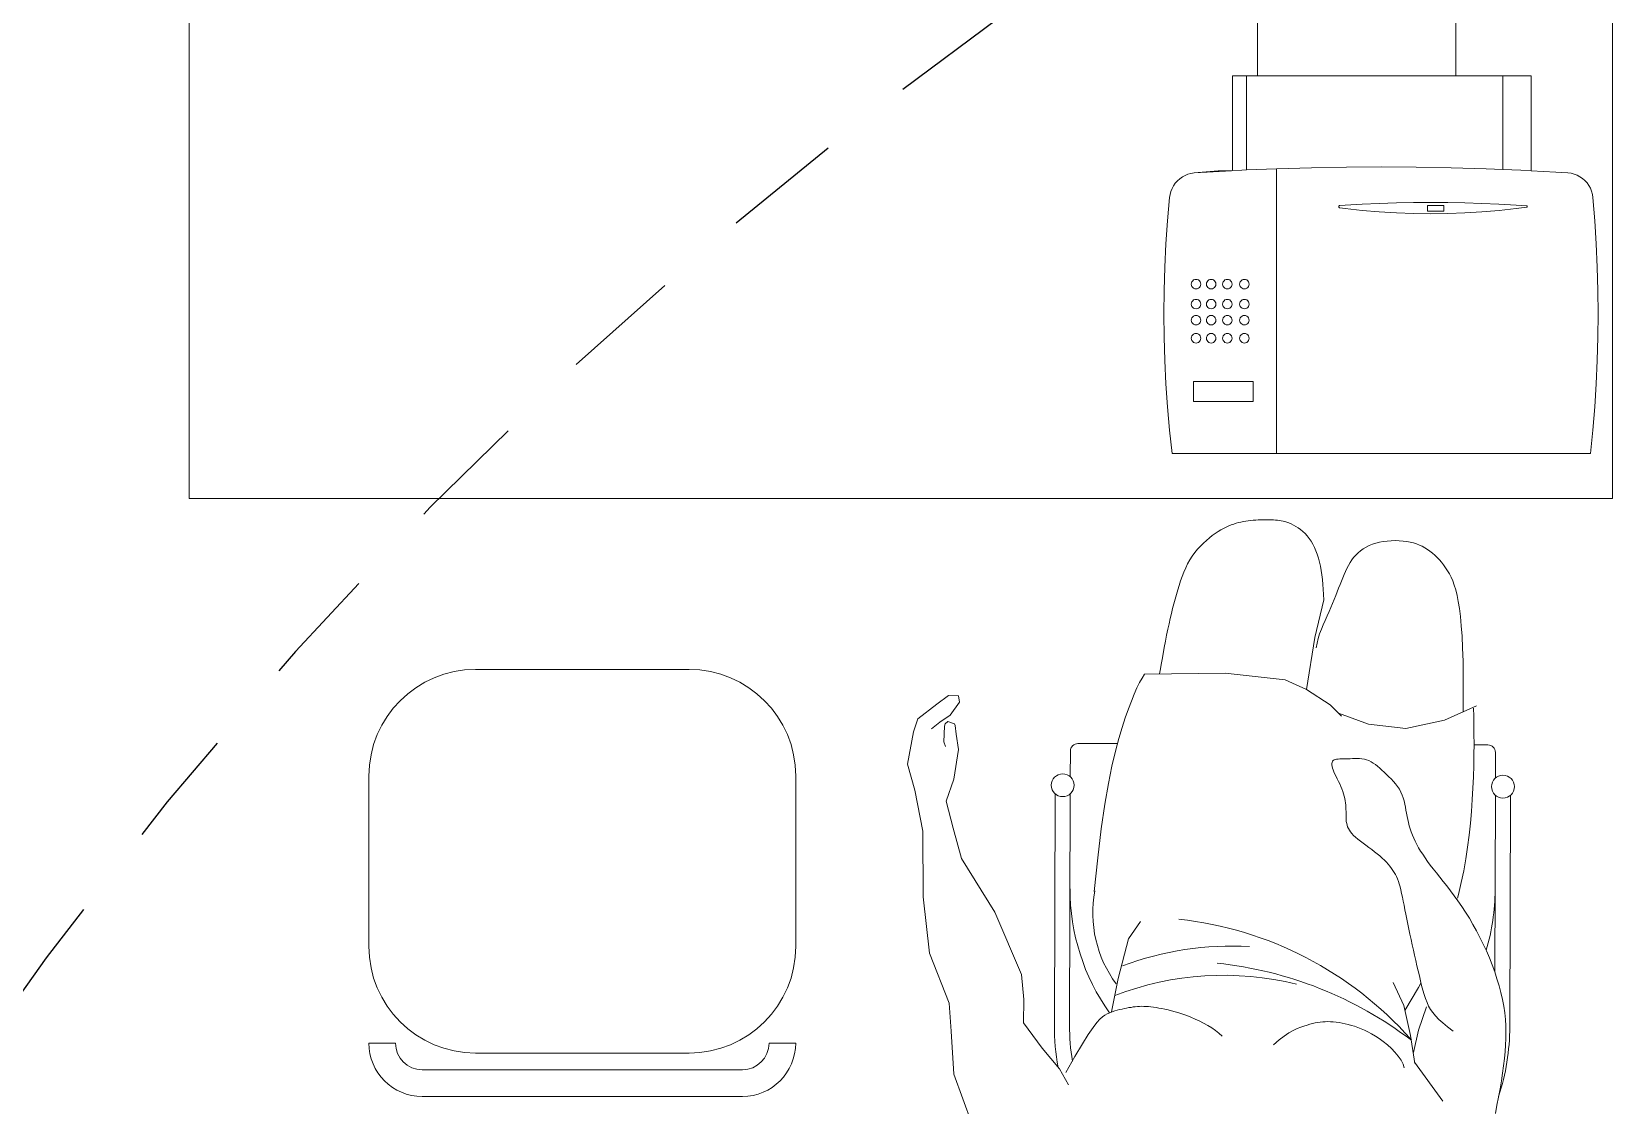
# Model space of a CAD drawing. Header units: metres. Extents: x -17 to 101, y 0 to 79.
# Drawn here: x 82.19 to 83.856, y 27.985 to 29.116 of the extents above; entities that cross this region are included whole.
import ezdxf

# ---------------------------------------------------------------- set-up
doc = ezdxf.new("R2010")
doc.units = ezdxf.units.M
doc.linetypes.add('HIDDEN2', pattern=[0.1875, 0.125, -0.0625])
doc.layers.add('Cotas varias El', color=253, linetype='Continuous', lineweight=13)
doc.layers.add('TOMACORRIENTE', color=5, linetype='HIDDEN2', lineweight=30)

msp = doc.modelspace()

# ---------------------------------------------------------------- linework, layer by layer
at = {"layer": 'Cotas varias El'}
for p, q in [((83.4817, 29.0997), (83.4817, 29.1666)), ((83.6907, 29.1666), (83.6907, 29.0997)), ((83.4817, 29.0696), (83.4817, 29.0997)), ((83.6907, 29.0997), (83.6907, 29.0696)), ((83.4552, 29.0696), (83.4702, 29.0696)), ((83.4552, 29.0696), (83.4552, 28.9697)), ((83.4702, 29.0696), (83.4702, 28.9704)), ((83.4702, 29.0696), (83.4817, 29.0696)), ((83.6907, 29.0696), (83.4817, 29.0696)), ((83.4817, 29.0696), (83.6907, 29.0696)), ((83.6907, 29.0696), (83.7402, 29.0696)), ((83.7402, 29.0696), (83.7702, 29.0696)), ((83.7402, 28.971), (83.7402, 29.0696)), ((83.7702, 29.0696), (83.7702, 28.9696)), ((83.5387, 28.9728), (83.5019, 28.9717)), ((83.5755, 28.9735), (83.5387, 28.9728)), ((83.6123, 28.9737), (83.5755, 28.9735)), ((83.649, 28.9735), (83.6123, 28.9737)), ((83.6858, 28.9728), (83.649, 28.9735)), ((83.7226, 28.9717), (83.6858, 28.9728)), ((83.3933, 28.9538), (83.3951, 28.9565)), ((83.3951, 28.9565), (83.3973, 28.959)), ((83.3973, 28.959), (83.3998, 28.9612)), ((83.3998, 28.9612), (83.4025, 28.9631)), ((83.4025, 28.9631), (83.4053, 28.9647)), ((83.4053, 28.9647), (83.4084, 28.9659)), ((83.4084, 28.9659), (83.4115, 28.9668)), ((83.4115, 28.9668), (83.4148, 28.9674)), ((83.4148, 28.9674), (83.4402, 28.9696)), ((83.4285, 28.9682), (83.4148, 28.9674)), ((83.4543, 28.9696), (83.4285, 28.9682)), ((83.4543, 28.9696), (83.4402, 28.9696)), ((83.4552, 28.9697), (83.4543, 28.9696)), ((83.4652, 28.9702), (83.4552, 28.9697)), ((83.4702, 28.9704), (83.4652, 28.9702)), ((83.5019, 28.9717), (83.4702, 28.9704)), ((83.5019, 28.9717), (83.5019, 28.6718)), ((83.7402, 28.971), (83.7226, 28.9717)), ((83.7593, 28.9702), (83.7402, 28.971)), ((83.7702, 28.9696), (83.7593, 28.9702)), ((83.7961, 28.9682), (83.7702, 28.9696)), ((83.8089, 28.9674), (83.7961, 28.9682)), ((83.8122, 28.9669), (83.8089, 28.9674)), ((83.8155, 28.9661), (83.8122, 28.9669)), ((83.8186, 28.9649), (83.8155, 28.9661)), ((83.8215, 28.9633), (83.8186, 28.9649)), ((83.8243, 28.9614), (83.8215, 28.9633)), ((83.8268, 28.9592), (83.8243, 28.9614)), ((83.829, 28.9567), (83.8268, 28.9592)), ((83.831, 28.954), (83.829, 28.9567)), ((83.3869, 28.917), (83.3891, 28.9414)), ((83.3891, 28.9414), (83.3896, 28.9447)), ((83.3896, 28.9447), (83.3905, 28.9479)), ((83.3905, 28.9479), (83.3917, 28.9509)), ((83.3917, 28.9509), (83.3933, 28.9538)), ((83.8325, 28.9511), (83.831, 28.954)), ((83.8338, 28.948), (83.8325, 28.9511)), ((83.8347, 28.9447), (83.8338, 28.948)), ((83.8352, 28.9414), (83.8347, 28.9447)), ((83.8371, 28.917), (83.8352, 28.9414)), ((83.5673, 28.932), (83.5674, 28.9323)), ((83.5673, 28.9317), (83.5673, 28.932)), ((83.5673, 28.9314), (83.5673, 28.9317)), ((83.5675, 28.9311), (83.5673, 28.9314)), ((83.5674, 28.9323), (83.5676, 28.9326)), ((83.5677, 28.9308), (83.5675, 28.9311)), ((83.5676, 28.9326), (83.5678, 28.9328)), ((83.568, 28.9306), (83.5677, 28.9308)), ((83.5678, 28.9328), (83.5681, 28.933)), ((83.5683, 28.9305), (83.568, 28.9306)), ((83.5681, 28.933), (83.5684, 28.933)), ((83.5686, 28.9305), (83.5683, 28.9305)), ((83.5741, 28.9334), (83.5684, 28.933)), ((83.5741, 28.9298), (83.5686, 28.9305)), ((83.5921, 28.9344), (83.5741, 28.9334)), ((83.592, 28.9278), (83.5741, 28.9298)), ((83.61, 28.9262), (83.592, 28.9278)), ((83.6101, 28.9352), (83.5921, 28.9344)), ((83.6281, 28.9251), (83.61, 28.9262)), ((83.6281, 28.9358), (83.6101, 28.9352)), ((83.6462, 28.9361), (83.6281, 28.9358)), ((83.6461, 28.9244), (83.6281, 28.9251)), ((83.6642, 28.9242), (83.6461, 28.9244)), ((83.6642, 28.9362), (83.6462, 28.9361)), ((83.678, 28.9329), (83.661, 28.9329)), ((83.661, 28.9329), (83.661, 28.9269)), ((83.661, 28.9269), (83.678, 28.9269)), ((83.6822, 28.9361), (83.6642, 28.9362)), ((83.6822, 28.9244), (83.6642, 28.9242)), ((83.678, 28.9269), (83.678, 28.9329)), ((83.7002, 28.9358), (83.6822, 28.9361)), ((83.7003, 28.9251), (83.6822, 28.9244)), ((83.7182, 28.9352), (83.7002, 28.9358)), ((83.7183, 28.9262), (83.7003, 28.9251)), ((83.7362, 28.9344), (83.7182, 28.9352)), ((83.7363, 28.9278), (83.7183, 28.9262)), ((83.7542, 28.9334), (83.7362, 28.9344)), ((83.7543, 28.9298), (83.7363, 28.9278)), ((83.7655, 28.9327), (83.7542, 28.9334)), ((83.7655, 28.9313), (83.7543, 28.9298)), ((83.7656, 28.9326), (83.7655, 28.9327)), ((83.7655, 28.9313), (83.7656, 28.9314)), ((83.7657, 28.9325), (83.7656, 28.9326)), ((83.7656, 28.9314), (83.7657, 28.9314)), ((83.7658, 28.9324), (83.7657, 28.9325)), ((83.7657, 28.9314), (83.7658, 28.9316)), ((83.7659, 28.9323), (83.7658, 28.9324)), ((83.7658, 28.9316), (83.7659, 28.9317)), ((83.766, 28.9321), (83.7659, 28.9323)), ((83.7659, 28.9317), (83.766, 28.9318)), ((83.766, 28.932), (83.766, 28.9321)), ((83.766, 28.9318), (83.766, 28.932)), ((83.3851, 28.8925), (83.3869, 28.917)), ((83.8386, 28.8925), (83.8371, 28.917)), ((83.3839, 28.868), (83.3851, 28.8925)), ((83.8397, 28.8679), (83.8386, 28.8925)), ((83.3832, 28.8434), (83.3839, 28.868)), ((83.8404, 28.8434), (83.8397, 28.8679)), ((83.3829, 28.8188), (83.3832, 28.8434)), ((83.4121, 28.8514), (83.4119, 28.8501)), ((83.4119, 28.8501), (83.4121, 28.8488)), ((83.4126, 28.8526), (83.4121, 28.8514)), ((83.4121, 28.8488), (83.4126, 28.8476)), ((83.4134, 28.8537), (83.4126, 28.8526)), ((83.4126, 28.8476), (83.4134, 28.8466)), ((83.4144, 28.8545), (83.4134, 28.8537)), ((83.4134, 28.8466), (83.4144, 28.8458)), ((83.4156, 28.855), (83.4144, 28.8545)), ((83.4144, 28.8458), (83.4156, 28.8453)), ((83.4169, 28.8551), (83.4156, 28.855)), ((83.4156, 28.8453), (83.4169, 28.8451)), ((83.4182, 28.855), (83.4169, 28.8551)), ((83.4169, 28.8451), (83.4182, 28.8453)), ((83.4194, 28.8545), (83.4182, 28.855)), ((83.4182, 28.8453), (83.4194, 28.8458)), ((83.4204, 28.8537), (83.4194, 28.8545)), ((83.4194, 28.8458), (83.4204, 28.8466)), ((83.4212, 28.8526), (83.4204, 28.8537)), ((83.4204, 28.8466), (83.4212, 28.8476)), ((83.4217, 28.8514), (83.4212, 28.8526)), ((83.4212, 28.8476), (83.4217, 28.8488)), ((83.4219, 28.8501), (83.4217, 28.8514)), ((83.4217, 28.8488), (83.4219, 28.8501)), ((83.4281, 28.8514), (83.4279, 28.8501)), ((83.4279, 28.8501), (83.4281, 28.8488)), ((83.4286, 28.8526), (83.4281, 28.8514)), ((83.4281, 28.8488), (83.4286, 28.8476)), ((83.4294, 28.8537), (83.4286, 28.8526)), ((83.4286, 28.8476), (83.4294, 28.8466)), ((83.4304, 28.8545), (83.4294, 28.8537)), ((83.4294, 28.8466), (83.4304, 28.8458)), ((83.4316, 28.855), (83.4304, 28.8545)), ((83.4304, 28.8458), (83.4316, 28.8453)), ((83.4329, 28.8551), (83.4316, 28.855)), ((83.4316, 28.8453), (83.4329, 28.8451)), ((83.4342, 28.855), (83.4329, 28.8551)), ((83.4329, 28.8451), (83.4342, 28.8453)), ((83.4354, 28.8545), (83.4342, 28.855)), ((83.4342, 28.8453), (83.4354, 28.8458)), ((83.4364, 28.8537), (83.4354, 28.8545)), ((83.4354, 28.8458), (83.4364, 28.8466)), ((83.4372, 28.8526), (83.4364, 28.8537)), ((83.4364, 28.8466), (83.4372, 28.8476)), ((83.4377, 28.8514), (83.4372, 28.8526)), ((83.4372, 28.8476), (83.4377, 28.8488)), ((83.4379, 28.8501), (83.4377, 28.8514)), ((83.4377, 28.8488), (83.4379, 28.8501)), ((83.4451, 28.8514), (83.4449, 28.8501)), ((83.4449, 28.8501), (83.4451, 28.8488)), ((83.4456, 28.8526), (83.4451, 28.8514)), ((83.4451, 28.8488), (83.4456, 28.8476)), ((83.4464, 28.8537), (83.4456, 28.8526)), ((83.4456, 28.8476), (83.4464, 28.8466)), ((83.4474, 28.8545), (83.4464, 28.8537)), ((83.4464, 28.8466), (83.4474, 28.8458)), ((83.4486, 28.855), (83.4474, 28.8545)), ((83.4474, 28.8458), (83.4486, 28.8453)), ((83.4499, 28.8551), (83.4486, 28.855)), ((83.4486, 28.8453), (83.4499, 28.8451)), ((83.4512, 28.855), (83.4499, 28.8551)), ((83.4499, 28.8451), (83.4512, 28.8453)), ((83.4524, 28.8545), (83.4512, 28.855)), ((83.4512, 28.8453), (83.4524, 28.8458)), ((83.4534, 28.8537), (83.4524, 28.8545)), ((83.4524, 28.8458), (83.4534, 28.8466)), ((83.4542, 28.8526), (83.4534, 28.8537)), ((83.4534, 28.8466), (83.4542, 28.8476)), ((83.4547, 28.8514), (83.4542, 28.8526)), ((83.4542, 28.8476), (83.4547, 28.8488)), ((83.4549, 28.8501), (83.4547, 28.8514)), ((83.4547, 28.8488), (83.4549, 28.8501)), ((83.4631, 28.8514), (83.4629, 28.8501)), ((83.4629, 28.8501), (83.4631, 28.8488)), ((83.4636, 28.8526), (83.4631, 28.8514)), ((83.4631, 28.8488), (83.4636, 28.8476)), ((83.4644, 28.8537), (83.4636, 28.8526)), ((83.4636, 28.8476), (83.4644, 28.8466)), ((83.4654, 28.8545), (83.4644, 28.8537)), ((83.4644, 28.8466), (83.4654, 28.8458)), ((83.4666, 28.855), (83.4654, 28.8545)), ((83.4654, 28.8458), (83.4666, 28.8453)), ((83.4679, 28.8551), (83.4666, 28.855)), ((83.4666, 28.8453), (83.4679, 28.8451)), ((83.4692, 28.855), (83.4679, 28.8551)), ((83.4679, 28.8451), (83.4692, 28.8453)), ((83.4704, 28.8545), (83.4692, 28.855)), ((83.4692, 28.8453), (83.4704, 28.8458)), ((83.4714, 28.8537), (83.4704, 28.8545)), ((83.4704, 28.8458), (83.4714, 28.8466)), ((83.4722, 28.8526), (83.4714, 28.8537)), ((83.4714, 28.8466), (83.4722, 28.8476)), ((83.4727, 28.8514), (83.4722, 28.8526)), ((83.4722, 28.8476), (83.4727, 28.8488)), ((83.4729, 28.8501), (83.4727, 28.8514)), ((83.4727, 28.8488), (83.4729, 28.8501)), ((83.8406, 28.8188), (83.8404, 28.8434)), ((83.4121, 28.8304), (83.4119, 28.8291)), ((83.4119, 28.8291), (83.4121, 28.8278)), ((83.4126, 28.8316), (83.4121, 28.8304)), ((83.4121, 28.8278), (83.4126, 28.8266)), ((83.4134, 28.8327), (83.4126, 28.8316)), ((83.4126, 28.8266), (83.4134, 28.8256)), ((83.4144, 28.8335), (83.4134, 28.8327)), ((83.4134, 28.8256), (83.4144, 28.8248)), ((83.4156, 28.834), (83.4144, 28.8335)), ((83.4144, 28.8248), (83.4156, 28.8243)), ((83.4169, 28.8341), (83.4156, 28.834)), ((83.4156, 28.8243), (83.4169, 28.8241)), ((83.4182, 28.834), (83.4169, 28.8341)), ((83.4169, 28.8241), (83.4182, 28.8243)), ((83.4194, 28.8335), (83.4182, 28.834)), ((83.4182, 28.8243), (83.4194, 28.8248)), ((83.4204, 28.8327), (83.4194, 28.8335)), ((83.4194, 28.8248), (83.4204, 28.8256)), ((83.4212, 28.8316), (83.4204, 28.8327)), ((83.4204, 28.8256), (83.4212, 28.8266)), ((83.4217, 28.8304), (83.4212, 28.8316)), ((83.4212, 28.8266), (83.4217, 28.8278)), ((83.4219, 28.8291), (83.4217, 28.8304)), ((83.4217, 28.8278), (83.4219, 28.8291)), ((83.4281, 28.8304), (83.4279, 28.8291)), ((83.4279, 28.8291), (83.4281, 28.8278)), ((83.4286, 28.8316), (83.4281, 28.8304)), ((83.4281, 28.8278), (83.4286, 28.8266)), ((83.4294, 28.8327), (83.4286, 28.8316)), ((83.4286, 28.8266), (83.4294, 28.8256)), ((83.4304, 28.8335), (83.4294, 28.8327)), ((83.4294, 28.8256), (83.4304, 28.8248)), ((83.4316, 28.834), (83.4304, 28.8335)), ((83.4304, 28.8248), (83.4316, 28.8243)), ((83.4329, 28.8341), (83.4316, 28.834)), ((83.4316, 28.8243), (83.4329, 28.8241)), ((83.4342, 28.834), (83.4329, 28.8341)), ((83.4329, 28.8241), (83.4342, 28.8243)), ((83.4354, 28.8335), (83.4342, 28.834)), ((83.4342, 28.8243), (83.4354, 28.8248)), ((83.4364, 28.8327), (83.4354, 28.8335)), ((83.4354, 28.8248), (83.4364, 28.8256)), ((83.4372, 28.8316), (83.4364, 28.8327)), ((83.4364, 28.8256), (83.4372, 28.8266)), ((83.4377, 28.8304), (83.4372, 28.8316)), ((83.4372, 28.8266), (83.4377, 28.8278)), ((83.4379, 28.8291), (83.4377, 28.8304)), ((83.4377, 28.8278), (83.4379, 28.8291)), ((83.4451, 28.8304), (83.4449, 28.8291)), ((83.4449, 28.8291), (83.4451, 28.8278)), ((83.4456, 28.8316), (83.4451, 28.8304)), ((83.4451, 28.8278), (83.4456, 28.8266)), ((83.4464, 28.8327), (83.4456, 28.8316)), ((83.4456, 28.8266), (83.4464, 28.8256)), ((83.4474, 28.8335), (83.4464, 28.8327)), ((83.4464, 28.8256), (83.4474, 28.8248)), ((83.4486, 28.834), (83.4474, 28.8335)), ((83.4474, 28.8248), (83.4486, 28.8243)), ((83.4499, 28.8341), (83.4486, 28.834)), ((83.4486, 28.8243), (83.4499, 28.8241)), ((83.4512, 28.834), (83.4499, 28.8341)), ((83.4499, 28.8241), (83.4512, 28.8243)), ((83.4524, 28.8335), (83.4512, 28.834)), ((83.4512, 28.8243), (83.4524, 28.8248)), ((83.4534, 28.8327), (83.4524, 28.8335)), ((83.4524, 28.8248), (83.4534, 28.8256)), ((83.4542, 28.8316), (83.4534, 28.8327)), ((83.4534, 28.8256), (83.4542, 28.8266)), ((83.4547, 28.8304), (83.4542, 28.8316)), ((83.4542, 28.8266), (83.4547, 28.8278)), ((83.4549, 28.8291), (83.4547, 28.8304)), ((83.4547, 28.8278), (83.4549, 28.8291)), ((83.4631, 28.8304), (83.4629, 28.8291)), ((83.4629, 28.8291), (83.4631, 28.8278)), ((83.4636, 28.8316), (83.4631, 28.8304)), ((83.4631, 28.8278), (83.4636, 28.8266)), ((83.4644, 28.8327), (83.4636, 28.8316)), ((83.4636, 28.8266), (83.4644, 28.8256)), ((83.4654, 28.8335), (83.4644, 28.8327)), ((83.4644, 28.8256), (83.4654, 28.8248)), ((83.4666, 28.834), (83.4654, 28.8335)), ((83.4654, 28.8248), (83.4666, 28.8243)), ((83.4679, 28.8341), (83.4666, 28.834)), ((83.4666, 28.8243), (83.4679, 28.8241)), ((83.4692, 28.834), (83.4679, 28.8341)), ((83.4679, 28.8241), (83.4692, 28.8243)), ((83.4704, 28.8335), (83.4692, 28.834)), ((83.4692, 28.8243), (83.4704, 28.8248)), ((83.4714, 28.8327), (83.4704, 28.8335)), ((83.4704, 28.8248), (83.4714, 28.8256)), ((83.4722, 28.8316), (83.4714, 28.8327)), ((83.4714, 28.8256), (83.4722, 28.8266)), ((83.4727, 28.8304), (83.4722, 28.8316)), ((83.4722, 28.8266), (83.4727, 28.8278)), ((83.4729, 28.8291), (83.4727, 28.8304)), ((83.4727, 28.8278), (83.4729, 28.8291)), ((83.3832, 28.7943), (83.3829, 28.8188)), ((83.4121, 28.8134), (83.4119, 28.8121)), ((83.4119, 28.8121), (83.4121, 28.8108)), ((83.4126, 28.8146), (83.4121, 28.8134)), ((83.4121, 28.8108), (83.4126, 28.8096)), ((83.4134, 28.8157), (83.4126, 28.8146)), ((83.4126, 28.8096), (83.4134, 28.8086)), ((83.4144, 28.8165), (83.4134, 28.8157)), ((83.4134, 28.8086), (83.4144, 28.8078)), ((83.4156, 28.817), (83.4144, 28.8165)), ((83.4144, 28.8078), (83.4156, 28.8073)), ((83.4169, 28.8171), (83.4156, 28.817)), ((83.4156, 28.8073), (83.4169, 28.8071)), ((83.4182, 28.817), (83.4169, 28.8171)), ((83.4169, 28.8071), (83.4182, 28.8073)), ((83.4194, 28.8165), (83.4182, 28.817)), ((83.4182, 28.8073), (83.4194, 28.8078)), ((83.4204, 28.8157), (83.4194, 28.8165)), ((83.4194, 28.8078), (83.4204, 28.8086)), ((83.4212, 28.8146), (83.4204, 28.8157)), ((83.4204, 28.8086), (83.4212, 28.8096)), ((83.4217, 28.8134), (83.4212, 28.8146)), ((83.4212, 28.8096), (83.4217, 28.8108)), ((83.4219, 28.8121), (83.4217, 28.8134)), ((83.4217, 28.8108), (83.4219, 28.8121)), ((83.4281, 28.8134), (83.4279, 28.8121)), ((83.4279, 28.8121), (83.4281, 28.8108)), ((83.4286, 28.8146), (83.4281, 28.8134)), ((83.4281, 28.8108), (83.4286, 28.8096)), ((83.4294, 28.8157), (83.4286, 28.8146)), ((83.4286, 28.8096), (83.4294, 28.8086)), ((83.4304, 28.8165), (83.4294, 28.8157)), ((83.4294, 28.8086), (83.4304, 28.8078)), ((83.4316, 28.817), (83.4304, 28.8165)), ((83.4304, 28.8078), (83.4316, 28.8073)), ((83.4329, 28.8171), (83.4316, 28.817)), ((83.4316, 28.8073), (83.4329, 28.8071)), ((83.4342, 28.817), (83.4329, 28.8171)), ((83.4329, 28.8071), (83.4342, 28.8073)), ((83.4354, 28.8165), (83.4342, 28.817)), ((83.4342, 28.8073), (83.4354, 28.8078)), ((83.4364, 28.8157), (83.4354, 28.8165)), ((83.4354, 28.8078), (83.4364, 28.8086)), ((83.4372, 28.8146), (83.4364, 28.8157)), ((83.4364, 28.8086), (83.4372, 28.8096)), ((83.4377, 28.8134), (83.4372, 28.8146)), ((83.4372, 28.8096), (83.4377, 28.8108)), ((83.4379, 28.8121), (83.4377, 28.8134)), ((83.4377, 28.8108), (83.4379, 28.8121)), ((83.4451, 28.8134), (83.4449, 28.8121)), ((83.4449, 28.8121), (83.4451, 28.8108)), ((83.4456, 28.8146), (83.4451, 28.8134)), ((83.4451, 28.8108), (83.4456, 28.8096)), ((83.4464, 28.8157), (83.4456, 28.8146)), ((83.4456, 28.8096), (83.4464, 28.8086)), ((83.4474, 28.8165), (83.4464, 28.8157)), ((83.4464, 28.8086), (83.4474, 28.8078)), ((83.4486, 28.817), (83.4474, 28.8165)), ((83.4474, 28.8078), (83.4486, 28.8073)), ((83.4499, 28.8171), (83.4486, 28.817)), ((83.4486, 28.8073), (83.4499, 28.8071)), ((83.4512, 28.817), (83.4499, 28.8171)), ((83.4499, 28.8071), (83.4512, 28.8073)), ((83.4524, 28.8165), (83.4512, 28.817)), ((83.4512, 28.8073), (83.4524, 28.8078)), ((83.4534, 28.8157), (83.4524, 28.8165)), ((83.4524, 28.8078), (83.4534, 28.8086)), ((83.4542, 28.8146), (83.4534, 28.8157)), ((83.4534, 28.8086), (83.4542, 28.8096)), ((83.4547, 28.8134), (83.4542, 28.8146)), ((83.4542, 28.8096), (83.4547, 28.8108)), ((83.4549, 28.8121), (83.4547, 28.8134)), ((83.4547, 28.8108), (83.4549, 28.8121)), ((83.4631, 28.8134), (83.4629, 28.8121)), ((83.4629, 28.8121), (83.4631, 28.8108)), ((83.4636, 28.8146), (83.4631, 28.8134)), ((83.4631, 28.8108), (83.4636, 28.8096)), ((83.4644, 28.8157), (83.4636, 28.8146)), ((83.4636, 28.8096), (83.4644, 28.8086)), ((83.4654, 28.8165), (83.4644, 28.8157)), ((83.4644, 28.8086), (83.4654, 28.8078)), ((83.4666, 28.817), (83.4654, 28.8165)), ((83.4654, 28.8078), (83.4666, 28.8073)), ((83.4679, 28.8171), (83.4666, 28.817)), ((83.4666, 28.8073), (83.4679, 28.8071)), ((83.4692, 28.817), (83.4679, 28.8171)), ((83.4679, 28.8071), (83.4692, 28.8073)), ((83.4704, 28.8165), (83.4692, 28.817)), ((83.4692, 28.8073), (83.4704, 28.8078)), ((83.4714, 28.8157), (83.4704, 28.8165)), ((83.4704, 28.8078), (83.4714, 28.8086)), ((83.4722, 28.8146), (83.4714, 28.8157)), ((83.4714, 28.8086), (83.4722, 28.8096)), ((83.4727, 28.8134), (83.4722, 28.8146)), ((83.4722, 28.8096), (83.4727, 28.8108)), ((83.4729, 28.8121), (83.4727, 28.8134)), ((83.4727, 28.8108), (83.4729, 28.8121)), ((83.8404, 28.7943), (83.8406, 28.8188)), ((83.3839, 28.7697), (83.3832, 28.7943)), ((83.4121, 28.7944), (83.4119, 28.7931)), ((83.4119, 28.7931), (83.4121, 28.7918)), ((83.4126, 28.7956), (83.4121, 28.7944)), ((83.4121, 28.7918), (83.4126, 28.7906)), ((83.4134, 28.7967), (83.4126, 28.7956)), ((83.4126, 28.7906), (83.4134, 28.7896)), ((83.4144, 28.7975), (83.4134, 28.7967)), ((83.4134, 28.7896), (83.4144, 28.7888)), ((83.4156, 28.798), (83.4144, 28.7975)), ((83.4169, 28.7981), (83.4156, 28.798)), ((83.4182, 28.798), (83.4169, 28.7981)), ((83.4194, 28.7975), (83.4182, 28.798)), ((83.4204, 28.7967), (83.4194, 28.7975)), ((83.4194, 28.7888), (83.4204, 28.7896)), ((83.4212, 28.7956), (83.4204, 28.7967)), ((83.4204, 28.7896), (83.4212, 28.7906)), ((83.4217, 28.7944), (83.4212, 28.7956)), ((83.4212, 28.7906), (83.4217, 28.7918)), ((83.4219, 28.7931), (83.4217, 28.7944)), ((83.4217, 28.7918), (83.4219, 28.7931)), ((83.4281, 28.7944), (83.4279, 28.7931)), ((83.4279, 28.7931), (83.4281, 28.7918)), ((83.4286, 28.7956), (83.4281, 28.7944)), ((83.4281, 28.7918), (83.4286, 28.7906)), ((83.4294, 28.7967), (83.4286, 28.7956)), ((83.4286, 28.7906), (83.4294, 28.7896)), ((83.4304, 28.7975), (83.4294, 28.7967)), ((83.4294, 28.7896), (83.4304, 28.7888)), ((83.4316, 28.798), (83.4304, 28.7975)), ((83.4329, 28.7981), (83.4316, 28.798)), ((83.4342, 28.798), (83.4329, 28.7981)), ((83.4354, 28.7975), (83.4342, 28.798)), ((83.4364, 28.7967), (83.4354, 28.7975)), ((83.4354, 28.7888), (83.4364, 28.7896)), ((83.4372, 28.7956), (83.4364, 28.7967)), ((83.4364, 28.7896), (83.4372, 28.7906)), ((83.4377, 28.7944), (83.4372, 28.7956)), ((83.4372, 28.7906), (83.4377, 28.7918)), ((83.4379, 28.7931), (83.4377, 28.7944)), ((83.4377, 28.7918), (83.4379, 28.7931)), ((83.4451, 28.7944), (83.4449, 28.7931)), ((83.4449, 28.7931), (83.4451, 28.7918)), ((83.4456, 28.7956), (83.4451, 28.7944)), ((83.4451, 28.7918), (83.4456, 28.7906)), ((83.4464, 28.7967), (83.4456, 28.7956)), ((83.4456, 28.7906), (83.4464, 28.7896)), ((83.4474, 28.7975), (83.4464, 28.7967)), ((83.4464, 28.7896), (83.4474, 28.7888)), ((83.4486, 28.798), (83.4474, 28.7975)), ((83.4499, 28.7981), (83.4486, 28.798)), ((83.4512, 28.798), (83.4499, 28.7981)), ((83.4524, 28.7975), (83.4512, 28.798)), ((83.4534, 28.7967), (83.4524, 28.7975)), ((83.4524, 28.7888), (83.4534, 28.7896)), ((83.4542, 28.7956), (83.4534, 28.7967)), ((83.4534, 28.7896), (83.4542, 28.7906)), ((83.4547, 28.7944), (83.4542, 28.7956)), ((83.4542, 28.7906), (83.4547, 28.7918)), ((83.4549, 28.7931), (83.4547, 28.7944)), ((83.4547, 28.7918), (83.4549, 28.7931)), ((83.4631, 28.7944), (83.4629, 28.7931)), ((83.4629, 28.7931), (83.4631, 28.7918)), ((83.4636, 28.7956), (83.4631, 28.7944)), ((83.4631, 28.7918), (83.4636, 28.7906)), ((83.4644, 28.7967), (83.4636, 28.7956)), ((83.4636, 28.7906), (83.4644, 28.7896)), ((83.4654, 28.7975), (83.4644, 28.7967)), ((83.4644, 28.7896), (83.4654, 28.7888)), ((83.4666, 28.798), (83.4654, 28.7975)), ((83.4679, 28.7981), (83.4666, 28.798)), ((83.4692, 28.798), (83.4679, 28.7981)), ((83.4704, 28.7975), (83.4692, 28.798)), ((83.4714, 28.7967), (83.4704, 28.7975)), ((83.4704, 28.7888), (83.4714, 28.7896)), ((83.4722, 28.7956), (83.4714, 28.7967)), ((83.4714, 28.7896), (83.4722, 28.7906)), ((83.4727, 28.7944), (83.4722, 28.7956)), ((83.4722, 28.7906), (83.4727, 28.7918)), ((83.4729, 28.7931), (83.4727, 28.7944)), ((83.4727, 28.7918), (83.4729, 28.7931)), ((83.8397, 28.7698), (83.8404, 28.7943)), ((83.4144, 28.7888), (83.4156, 28.7883)), ((83.4156, 28.7883), (83.4169, 28.7881)), ((83.4169, 28.7881), (83.4182, 28.7883)), ((83.4182, 28.7883), (83.4194, 28.7888)), ((83.4304, 28.7888), (83.4316, 28.7883)), ((83.4316, 28.7883), (83.4329, 28.7881)), ((83.4329, 28.7881), (83.4342, 28.7883)), ((83.4342, 28.7883), (83.4354, 28.7888)), ((83.4474, 28.7888), (83.4486, 28.7883)), ((83.4486, 28.7883), (83.4499, 28.7881)), ((83.4499, 28.7881), (83.4512, 28.7883)), ((83.4512, 28.7883), (83.4524, 28.7888)), ((83.4654, 28.7888), (83.4666, 28.7883)), ((83.4666, 28.7883), (83.4679, 28.7881)), ((83.4679, 28.7881), (83.4692, 28.7883)), ((83.4692, 28.7883), (83.4704, 28.7888)), ((83.3851, 28.7452), (83.3839, 28.7697)), ((83.8386, 28.7452), (83.8397, 28.7698)), ((83.3869, 28.7207), (83.3851, 28.7452)), ((83.4142, 28.7265), (83.4142, 28.7475)), ((83.4142, 28.7475), (83.4772, 28.7475)), ((83.4772, 28.7475), (83.4772, 28.7265)), ((83.8371, 28.7207), (83.8386, 28.7452)), ((83.4142, 28.7265), (83.4772, 28.7265)), ((83.3891, 28.6963), (83.3869, 28.7207)), ((83.8352, 28.6963), (83.8371, 28.7207)), ((83.3918, 28.6718), (83.3891, 28.6963)), ((83.8328, 28.6718), (83.8352, 28.6963)), ((83.3918, 28.6718), (83.5019, 28.6718)), ((83.5019, 28.6718), (83.8328, 28.6718)), ((83.2845, 28.3581), (83.2844, 28.3311)), ((83.2925, 28.3661), (83.334, 28.366)), ((83.7099, 28.3648), (83.7245, 28.3647)), ((83.7325, 28.3567), (83.7324, 28.3296)), ((83.2684, 28.3132), (83.2676, 28.0693)), ((83.2844, 28.3132), (83.2836, 28.0692)), ((83.7324, 28.3117), (83.7318, 28.1254)), ((83.7484, 28.3117), (83.7476, 28.0677)), ((83.1609, 28.277), (83.1697, 28.2451)), ((83.1697, 28.2451), (83.205, 28.1886)), ((83.205, 28.1886), (83.2331, 28.1227)), ((83.2331, 28.1227), (83.2355, 28.0964)), ((83.2355, 28.0964), (83.235, 28.0717)), ((83.235, 28.0717), (83.2546, 28.0452)), ((83.2546, 28.0452), (83.2729, 28.0233)), ((83.2729, 28.0233), (83.2825, 28.0064)), ((83.6769, 27.9895), (83.647, 28.0305))]:
    msp.add_line(p, q, dxfattribs=at)
at = {"layer": 'Cotas varias El', "linetype": 'ByBlock'}
for p, q in [((82.8826, 28.4442), (82.6576, 28.4442)), ((82.5451, 28.3317), (82.5451, 28.1525)), ((82.9951, 28.3317), (82.9951, 28.1525)), ((82.5451, 28.0505), (82.5732, 28.0505)), ((82.6576, 28.04), (82.8826, 28.04)), ((82.9951, 28.0505), (82.967, 28.0505)), ((82.9388, 28.0223), (82.6013, 28.0223)), ((82.9388, 27.9942), (82.6013, 27.9942))]:
    msp.add_line(p, q, dxfattribs=at)
at = {"layer": 'Cotas varias El'}
for points in [[(82.3557, 29.2242), (83.8557, 29.2242), (83.8557, 28.6242), (82.3557, 28.6242), (82.3557, 29.2242)], [(83.3783, 28.4394), (83.3787, 28.4414), (83.3793, 28.4448), (83.3801, 28.4493), (83.3811, 28.4548), (83.3822, 28.4608), (83.3834, 28.4673), (83.3847, 28.4739), (83.3859, 28.4804), (83.3872, 28.4865), (83.3885, 28.4923), (83.3897, 28.4979), (83.391, 28.5032), (83.3922, 28.5083), (83.3935, 28.5133), (83.3948, 28.5182), (83.3962, 28.5231), (83.3976, 28.5279), (83.399, 28.5327), (83.4006, 28.5374), (83.4022, 28.5421), (83.404, 28.5467), (83.406, 28.5511), (83.4081, 28.5554), (83.4104, 28.5596), (83.413, 28.5635), (83.4157, 28.5673), (83.4186, 28.5708), (83.4216, 28.5742), (83.4247, 28.5773), (83.4278, 28.5802), (83.431, 28.5829), (83.4341, 28.5853), (83.4371, 28.5875), (83.4401, 28.5895), (83.443, 28.5912), (83.4459, 28.5928), (83.4487, 28.5942), (83.4514, 28.5954), (83.4541, 28.5965), (83.4567, 28.5974), (83.4592, 28.5982), (83.4618, 28.5989), (83.4643, 28.5995), (83.4668, 28.6), (83.4693, 28.6005), (83.4718, 28.6008), (83.4744, 28.6011), (83.4771, 28.6013), (83.4798, 28.6015), (83.4825, 28.6017), (83.4853, 28.6017), (83.4881, 28.6018), (83.4908, 28.6018), (83.4934, 28.6018), (83.496, 28.6017), (83.4984, 28.6017), (83.5006, 28.6015), (83.5027, 28.6014), (83.5047, 28.6012), (83.5067, 28.6009), (83.5086, 28.6005), (83.5106, 28.6), (83.5127, 28.5993), (83.5148, 28.5985), (83.5171, 28.5975), (83.5195, 28.5963), (83.522, 28.5949), (83.5245, 28.5933), (83.527, 28.5915), (83.5295, 28.5895), (83.5319, 28.5873), (83.5342, 28.5849), (83.5363, 28.5822), (83.5383, 28.5793), (83.5401, 28.5761), (83.5418, 28.5728), (83.5433, 28.5692), (83.5447, 28.5655), (83.546, 28.5615), (83.5471, 28.5573), (83.548, 28.553), (83.5488, 28.5484), (83.5495, 28.5437), (83.5501, 28.5388), (83.5506, 28.5338), (83.551, 28.5286), (83.5512, 28.5232), (83.5515, 28.5177)], [(83.6984, 28.3994), (83.6986, 28.4192), (83.6986, 28.4369), (83.6983, 28.4527), (83.6979, 28.4668), (83.6973, 28.4792), (83.6965, 28.4902), (83.6956, 28.4998), (83.6945, 28.5083), (83.6933, 28.5157), (83.692, 28.5222), (83.6906, 28.5279), (83.6891, 28.5329), (83.6875, 28.5374), (83.6858, 28.5413), (83.684, 28.5449), (83.6821, 28.5482), (83.68, 28.5513), (83.6779, 28.5543), (83.6757, 28.5571), (83.6734, 28.5597), (83.6711, 28.5622), (83.6686, 28.5646), (83.6661, 28.5668), (83.6635, 28.5688), (83.6609, 28.5707), (83.6582, 28.5724), (83.6553, 28.5739), (83.6524, 28.5753), (83.6493, 28.5765), (83.646, 28.5775), (83.6426, 28.5784), (83.639, 28.579), (83.6351, 28.5795), (83.6311, 28.5798), (83.6269, 28.5799), (83.6227, 28.5798), (83.6185, 28.5795), (83.6143, 28.579), (83.6103, 28.5783), (83.6064, 28.5773), (83.6028, 28.5761), (83.5993, 28.5747), (83.5961, 28.5731), (83.5931, 28.5713), (83.5903, 28.5693), (83.5877, 28.5671), (83.5853, 28.5647), (83.583, 28.5622), (83.581, 28.5595), (83.5792, 28.5567), (83.5775, 28.5538), (83.5758, 28.5507), (83.5743, 28.5475), (83.5729, 28.5442), (83.5715, 28.5408), (83.5701, 28.5373), (83.5687, 28.5336), (83.5672, 28.5299), (83.5657, 28.526), (83.5642, 28.522), (83.5626, 28.518), (83.5609, 28.5138), (83.559, 28.5095), (83.5571, 28.5051), (83.5551, 28.5006), (83.553, 28.4959), (83.5509, 28.4912), (83.549, 28.4865), (83.5472, 28.4816), (83.5457, 28.4767), (83.5445, 28.4718), (83.5437, 28.4669)], [(83.5335, 28.4229), (83.5423, 28.4777), (83.5515, 28.5177)], [(83.3626, 28.4392), (83.4478, 28.4403), (83.5108, 28.4334)], [(83.3096, 28.2102), (83.3133, 28.2458), (83.317, 28.2762), (83.3207, 28.3021), (83.3245, 28.3239), (83.3282, 28.3424), (83.3319, 28.358), (83.3355, 28.3713), (83.339, 28.3829), (83.3424, 28.3933), (83.3457, 28.4026), (83.3488, 28.4109), (83.3518, 28.4182), (83.3547, 28.4247), (83.3575, 28.4303), (83.3601, 28.4351), (83.3626, 28.4392)], [(83.5108, 28.4334), (83.5335, 28.4229), (83.5584, 28.4069), (83.5703, 28.3949)], [(83.1808, 27.9659), (83.1618, 28.0177), (83.1589, 28.0631), (83.1568, 28.0926), (83.1361, 28.1454), (83.1293, 28.2045), (83.129, 28.2737), (83.1205, 28.3171), (83.1129, 28.3445), (83.1193, 28.3783), (83.1238, 28.392), (83.1437, 28.4075), (83.1561, 28.4168), (83.1664, 28.4165), (83.1676, 28.4098), (83.1577, 28.3959), (83.147, 28.3885), (83.1382, 28.3815)], [(83.1622, 28.387), (83.1555, 28.3895), (83.1526, 28.3869), (83.1519, 28.3843), (83.1512, 28.3681), (83.1529, 28.363)], [(83.5671, 28.3982), (83.5986, 28.3865), (83.638, 28.3821), (83.6789, 28.3909), (83.7124, 28.4058)], [(83.6926, 28.2031), (83.6937, 28.2072), (83.6965, 28.2196), (83.699, 28.2321), (83.7012, 28.2446), (83.7031, 28.2571), (83.7047, 28.2697), (83.7061, 28.2822), (83.7072, 28.2946), (83.7081, 28.307), (83.7088, 28.3192), (83.7093, 28.3312), (83.7096, 28.343), (83.7098, 28.3545), (83.7099, 28.3655), (83.7098, 28.376), (83.7097, 28.3859), (83.7096, 28.395), (83.7095, 28.4035)], [(83.1609, 28.277), (83.1537, 28.3054), (83.1616, 28.3285), (83.1665, 28.3598), (83.1642, 28.376), (83.163, 28.3852), (83.1622, 28.387)], [(83.7324, 27.9762), (83.7341, 27.985), (83.7357, 27.9937), (83.7373, 28.0023), (83.7387, 28.0107), (83.7399, 28.0189), (83.741, 28.0267), (83.7419, 28.0343), (83.7427, 28.0415), (83.7432, 28.0485), (83.7435, 28.0553), (83.7436, 28.0621), (83.7435, 28.0688), (83.743, 28.0755), (83.7423, 28.0824), (83.7412, 28.0894), (83.7399, 28.0965), (83.7382, 28.1037), (83.7363, 28.111), (83.7341, 28.1183), (83.7317, 28.1257), (83.729, 28.1331), (83.7261, 28.1404), (83.723, 28.1477), (83.7197, 28.1549), (83.7162, 28.1619), (83.7126, 28.1688), (83.7088, 28.1756), (83.705, 28.1821), (83.701, 28.1885), (83.6971, 28.1945), (83.693, 28.2003), (83.689, 28.2058), (83.6851, 28.2111), (83.6812, 28.2161), (83.6774, 28.2209), (83.6737, 28.2254), (83.6702, 28.2298), (83.6669, 28.234), (83.6638, 28.2381), (83.6609, 28.242), (83.6583, 28.2457), (83.6558, 28.2494), (83.6536, 28.2529), (83.6515, 28.2564), (83.6496, 28.2598), (83.6479, 28.2631), (83.6464, 28.2665), (83.645, 28.2697), (83.6437, 28.273), (83.6426, 28.2763), (83.6416, 28.2795), (83.6408, 28.2828), (83.64, 28.286), (83.6393, 28.2893), (83.6387, 28.2926), (83.6381, 28.2959), (83.6376, 28.2992), (83.6369, 28.3024), (83.6362, 28.3056), (83.6353, 28.3088), (83.6342, 28.3119), (83.6328, 28.315), (83.6312, 28.3179), (83.6293, 28.3208), (83.6272, 28.3235), (83.6249, 28.3262), (83.6226, 28.3288), (83.6201, 28.3312), (83.6176, 28.3336), (83.6152, 28.3359), (83.6128, 28.3382), (83.6105, 28.3402), (83.6082, 28.3422), (83.606, 28.344), (83.6037, 28.3456), (83.6014, 28.347), (83.5991, 28.3482), (83.5967, 28.3491), (83.5943, 28.3497), (83.5918, 28.3501), (83.5893, 28.3503), (83.5867, 28.3503), (83.5842, 28.3503), (83.5817, 28.3502), (83.5793, 28.35), (83.5769, 28.3499), (83.5746, 28.3499), (83.5724, 28.3499), (83.5704, 28.3499), (83.5685, 28.3499), (83.5667, 28.3498), (83.5651, 28.3496), (83.5638, 28.3493), (83.5626, 28.3488), (83.5616, 28.3482), (83.5609, 28.3474), (83.5604, 28.3463), (83.5602, 28.3451), (83.5601, 28.3437), (83.5603, 28.3421), (83.5608, 28.3403), (83.5614, 28.3383), (83.5623, 28.3362), (83.5633, 28.3338), (83.5645, 28.3314), (83.5658, 28.3288), (83.5671, 28.3262), (83.5684, 28.3236), (83.5696, 28.3209), (83.5707, 28.3183), (83.5717, 28.3157), (83.5725, 28.3132), (83.5732, 28.3107), (83.5737, 28.3083), (83.5742, 28.3059), (83.5745, 28.3035), (83.5747, 28.3012), (83.5749, 28.2989), (83.5749, 28.2967), (83.575, 28.2944), (83.575, 28.2922), (83.575, 28.2901), (83.575, 28.2879), (83.5752, 28.2859), (83.5753, 28.2839), (83.5757, 28.282), (83.5761, 28.2801), (83.5767, 28.2783), (83.5775, 28.2765), (83.5785, 28.2748), (83.5798, 28.273), (83.5813, 28.2712), (83.583, 28.2693), (83.5851, 28.2674), (83.5875, 28.2654), (83.5902, 28.2633), (83.5931, 28.2612), (83.596, 28.259), (83.5991, 28.2567), (83.6022, 28.2545), (83.6051, 28.2522), (83.608, 28.25), (83.6107, 28.2477), (83.6131, 28.2455), (83.6154, 28.2433), (83.6176, 28.2411), (83.6195, 28.239), (83.6213, 28.2368), (83.6229, 28.2346), (83.6244, 28.2325), (83.6258, 28.2303), (83.627, 28.2281), (83.6282, 28.2259), (83.6292, 28.2235), (83.6302, 28.2209), (83.6311, 28.2182), (83.632, 28.2152), (83.6328, 28.2119), (83.6336, 28.2083), (83.6345, 28.2044), (83.6353, 28.2002), (83.6362, 28.1958), (83.6371, 28.1911), (83.638, 28.1863), (83.639, 28.1812), (83.6401, 28.176), (83.6412, 28.1707), (83.6424, 28.1653), (83.6436, 28.1598), (83.6448, 28.1542), (83.6461, 28.1486), (83.6473, 28.143), (83.6486, 28.1375), (83.6498, 28.132), (83.651, 28.1266), (83.6523, 28.1213), (83.6535, 28.1162), (83.6547, 28.1112), (83.656, 28.1064), (83.6574, 28.1018), (83.6588, 28.0975), (83.6604, 28.0934), (83.6621, 28.0896), (83.6641, 28.086), (83.6665, 28.0826), (83.6693, 28.0791), (83.6728, 28.0755), (83.6769, 28.0717), (83.6819, 28.0676), (83.6879, 28.0632)], [(83.3279, 28.0833), (83.3349, 28.1187), (83.3456, 28.1603), (83.3584, 28.1787)], [(83.6475, 28.0292), (83.6431, 28.0587), (83.6359, 28.0901), (83.6248, 28.1142)], [(83.6371, 28.0847), (83.6515, 28.1092), (83.6539, 28.1136)], [(83.2797, 28.0194), (83.2893, 28.0363), (83.2972, 28.0496), (83.3034, 28.0596), (83.3084, 28.0671), (83.3124, 28.0723), (83.3156, 28.0759), (83.3183, 28.0783), (83.3209, 28.0799), (83.3234, 28.0813), (83.326, 28.0825), (83.3286, 28.0835), (83.3312, 28.0844), (83.3338, 28.0852), (83.3364, 28.0859), (83.3389, 28.0864), (83.3414, 28.087), (83.3438, 28.0874), (83.3461, 28.0879), (83.3484, 28.0882), (83.3507, 28.0886), (83.3529, 28.0888), (83.3552, 28.089), (83.3574, 28.0892), (83.3597, 28.0893), (83.362, 28.0892), (83.3644, 28.0892), (83.3668, 28.089), (83.3694, 28.0888), (83.372, 28.0884), (83.3748, 28.088), (83.3777, 28.0875), (83.3808, 28.0869), (83.3841, 28.0862), (83.3875, 28.0854), (83.3912, 28.0845), (83.3949, 28.0835), (83.3988, 28.0823), (83.4029, 28.081), (83.4071, 28.0795), (83.4114, 28.0778), (83.4159, 28.0759), (83.4203, 28.0739), (83.4248, 28.0716), (83.4292, 28.0692), (83.4334, 28.0666), (83.4374, 28.0638), (83.4411, 28.0609), (83.4443, 28.0578)], [(83.4984, 28.0487), (83.5044, 28.0538), (83.5099, 28.0579), (83.5149, 28.0612), (83.5194, 28.0638), (83.5235, 28.0658), (83.5272, 28.0674), (83.5307, 28.0685), (83.5339, 28.0695), (83.5369, 28.0704), (83.5398, 28.0711), (83.5425, 28.0717), (83.5452, 28.0723), (83.5478, 28.0727), (83.5505, 28.073), (83.5531, 28.0731), (83.5558, 28.0732), (83.5586, 28.0731), (83.5616, 28.0729), (83.5646, 28.0726), (83.5676, 28.0721), (83.5708, 28.0715), (83.574, 28.0709), (83.5773, 28.0701), (83.5806, 28.0692), (83.584, 28.0682), (83.5874, 28.0671), (83.5908, 28.0657), (83.5944, 28.0642), (83.5981, 28.0624), (83.6019, 28.0604), (83.6059, 28.058), (83.61, 28.0552), (83.6143, 28.0521), (83.6186, 28.0486), (83.6228, 28.0449), (83.6266, 28.0409), (83.6301, 28.0368), (83.633, 28.0327), (83.6351, 28.0285), (83.6363, 28.0243)], [(83.6461, 28.0406), (83.6515, 28.0643), (83.6598, 28.0886)]]:
    msp.add_lwpolyline(points, dxfattribs=at)
for centre in [(83.2764, 28.3222), (83.7404, 28.3207)]:
    msp.add_circle(centre, 0.012, dxfattribs=at)
at = {"layer": 'Cotas varias El', "linetype": 'ByBlock'}
for centre, radius, start, end in [((82.6576, 28.3317), 0.1125, 90, 180), ((82.8826, 28.3317), 0.1125, 0, 90), ((82.6576, 28.1525), 0.1125, 180, 270), ((82.8826, 28.1525), 0.1125, 270, 0), ((82.6013, 28.0505), 0.0562, 180, 270), ((82.6013, 28.0505), 0.0281, 180, 270), ((82.9388, 28.0505), 0.0562, 270, 0), ((82.9388, 28.0505), 0.0281, 270, 0)]:
    msp.add_arc(centre, radius, start, end, dxfattribs=at)
at = {"layer": 'Cotas varias El'}
for centre, radius, start, end in [((83.2925, 28.3581), 0.008, 89.8151, 179.8151), ((83.7245, 28.3567), 0.008, 359.8151, 89.8151), ((83.5081, 28.2125), 0.224, 179.8151, 215.5021), ((83.4334, 28.1873), 0.1252, 169.1565, 216.5052), ((83.5081, 28.2125), 0.224, 343.356, 359.8151), ((83.3575, 27.8019), 0.3814, 41.5536, 83.7597), ((83.455, 27.8224), 0.3304, 86.8525, 110.4685), ((83.3967, 27.7287), 0.4082, 52.7345, 84.0379), ((83.4459, 27.8054), 0.3166, 75.9546, 111.2201), ((83.5076, 28.0685), 0.24, 179.8151, 190.4509), ((83.5076, 28.0685), 0.224, 179.8151, 189.4694), ((83.5076, 28.0685), 0.24, 342.01, 359.8151)]:
    msp.add_arc(centre, radius, start, end, dxfattribs=at)
at = {"layer": 'TOMACORRIENTE', "lineweight": 25}
msp.add_arc((85.9014, 25.3982), 4.6026, 117.4178, 159.0783, dxfattribs=at)

doc.saveas('drawing.dxf')
